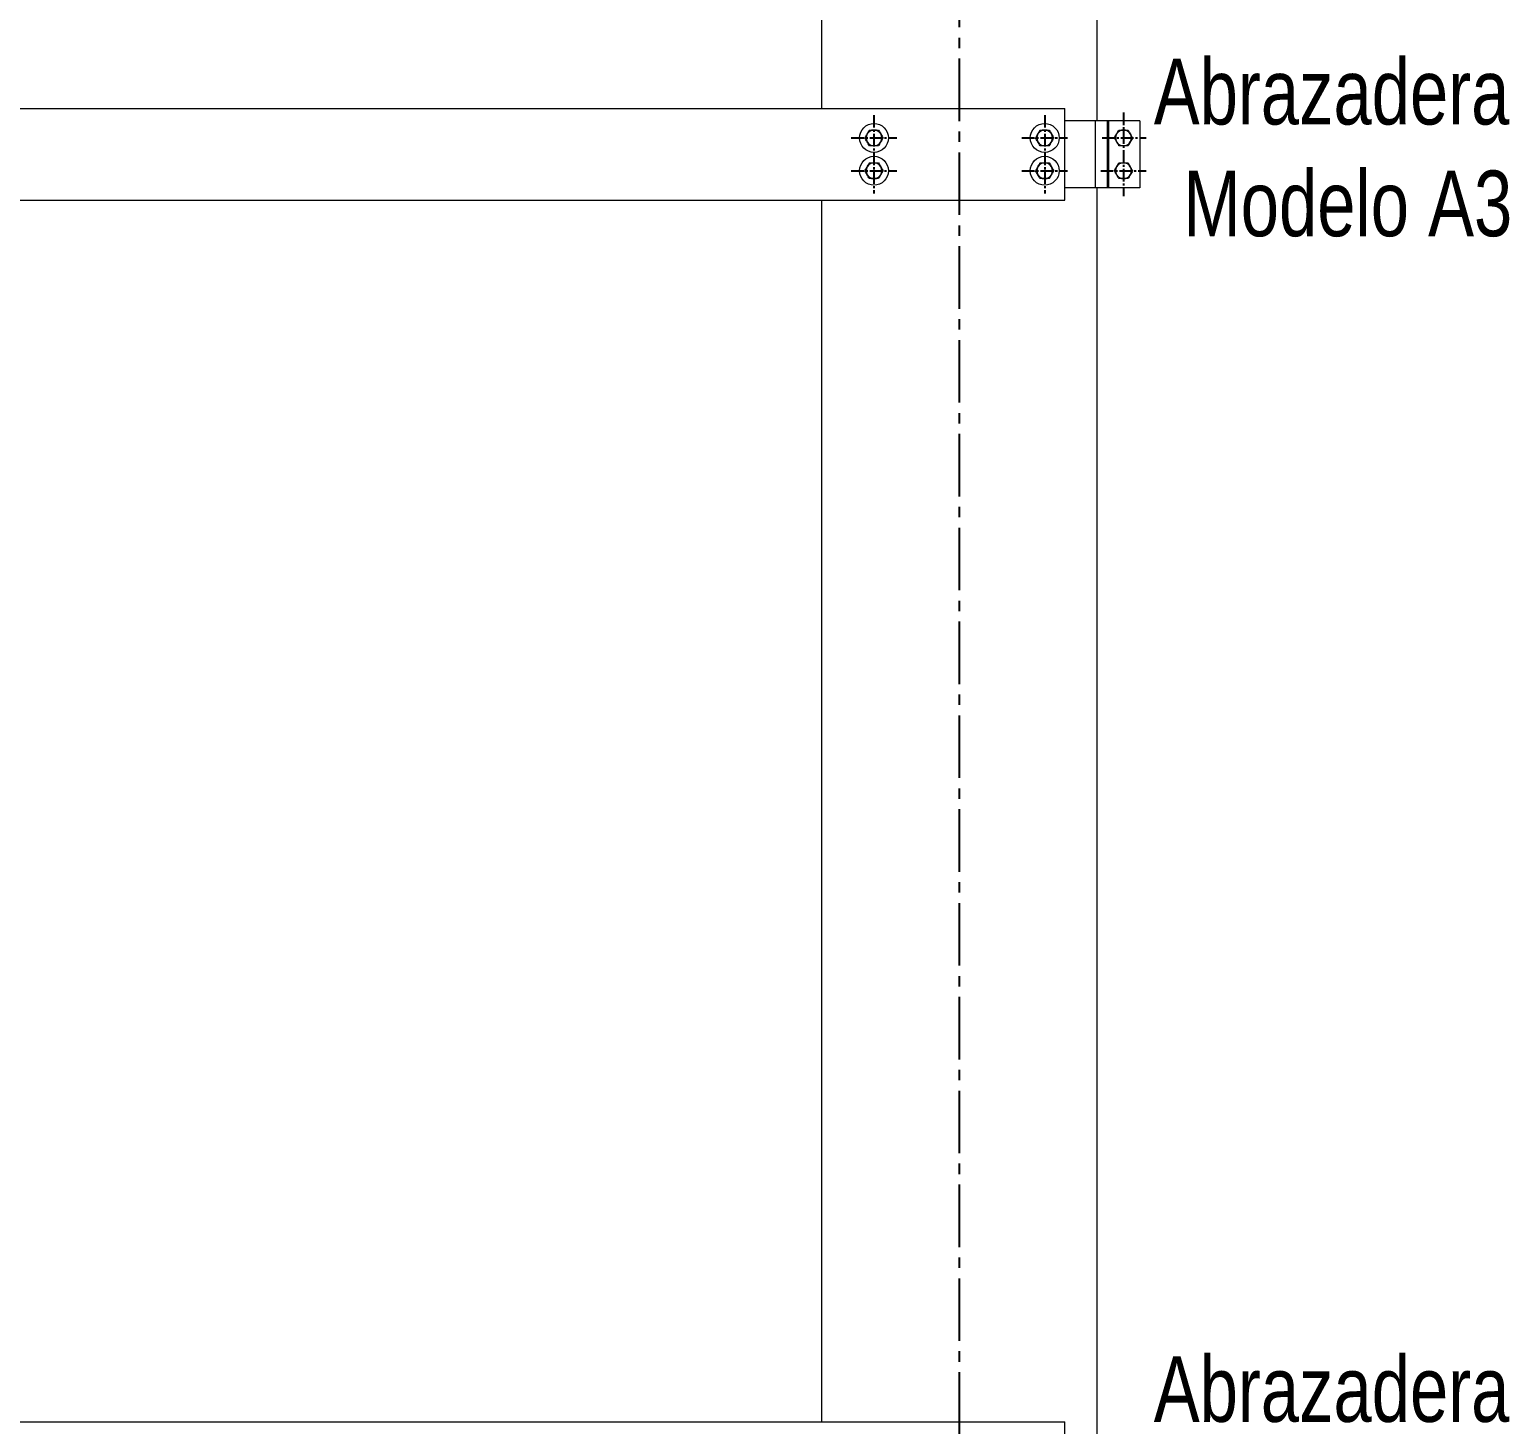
# Model space of a CAD drawing. Header units: millimetres. Extents: x 1587714 to 3094800, y -694377 to -413614.
# Drawn here: x 2031586 to 2033840, y -558164 to -556040 of the extents above; entities that cross this region are included whole.
import ezdxf
from ezdxf.enums import TextEntityAlignment as Align

# ---------------------------------------------------------------- set-up
doc = ezdxf.new("R2010")
doc.units = ezdxf.units.MM
doc.linetypes.add('CENTER2', pattern=[28.575, 19.05, -3.175, 3.175, -3.175])
for name, color, linetype in [('0_EJES', 1, 'CENTER2'), ('M0_EQUIPOS', 7, 'Continuous'), ('M2_PLBULONES', 2, 'Continuous'), ('M_DIM', 1, 'Continuous')]:
    doc.layers.add(name, color=color, linetype=linetype)
doc.styles.add('ARIAL', font='arial.ttf', dxfattribs={"width": 0.8})

msp = doc.modelspace()

# ---------------------------------------------------------------- linework, layer by layer
at = {"layer": '0_EJES', "ltscale": 5}
msp.add_line((2033002.082, -561179.822), (2033002.082, -549179.822), dxfattribs=at)
at = {"layer": '0_EJES'}
for p, q in [((2032872.0818, -556170.0945), (2032872.0818, -556289.5498)), ((2033132.0818, -556170.0945), (2033132.0818, -556289.5498)), ((2033252.0818, -556166.1793), (2033252.0818, -556293.465)), ((2032837.3541, -556204.8221), (2032906.8094, -556204.8221)), ((2033097.3541, -556204.8221), (2033166.8094, -556204.8221)), ((2033219.537, -556204.8221), (2033286.8094, -556204.8221)), ((2032837.3541, -556254.8221), (2032906.8094, -556254.8221)), ((2033097.3541, -556254.8221), (2033166.8094, -556254.8221)), ((2033217.3541, -556254.8221), (2033286.8094, -556254.8221))]:
    msp.add_line(p, q, dxfattribs=at)
at = {"layer": 'M0_EQUIPOS', "color": 1, "linetype": 'Continuous', "lineweight": 15}
for p, q in [((2032792.082, -555730.122), (2032792.082, -556159.822)), ((2033212.082, -556179.0221), (2033212.082, -555730.122)), ((2033212.0821, -556179.0221), (2033212.0821, -555730.122)), ((2033212.082, -558179.0221), (2033212.082, -556280.6221)), ((2033212.0821, -558179.0221), (2033212.0821, -556280.6221)), ((2032792.082, -556299.822), (2032792.082, -558159.8219))]:
    msp.add_line(p, q, dxfattribs=at)
at = {"layer": 'M0_EQUIPOS', "linetype": 'Continuous', "lineweight": 15}
for p, q in [((2031137.082, -556159.822), (2033162.9082, -556159.822)), ((2033162.9082, -556299.822), (2033162.9082, -556159.822)), ((2033209.1815, -556179.0221), (2033162.9082, -556179.0221)), ((2033209.1815, -556179.0221), (2033209.1815, -556280.6221)), ((2033227.0819, -556179.0221), (2033209.1815, -556179.0221)), ((2033227.0819, -556179.0221), (2033227.0819, -556280.6221)), ((2033229.3908, -556179.0221), (2033227.0819, -556179.0221)), ((2033229.3908, -556179.0221), (2033229.3908, -556280.6221)), ((2033277.0821, -556179.0221), (2033229.3908, -556179.0221)), ((2033277.0821, -556179.0221), (2033277.0821, -556280.6221)), ((2033209.1815, -556280.6221), (2033162.9082, -556280.6221)), ((2033227.0819, -556280.6221), (2033209.1815, -556280.6221)), ((2033229.3908, -556280.6221), (2033227.0819, -556280.6221)), ((2033277.0821, -556280.6221), (2033229.3908, -556280.6221)), ((2031137.082, -556299.822), (2033162.9082, -556299.822)), ((2031137.082, -558159.8219), (2033162.9082, -558159.8219)), ((2033162.9082, -558299.822), (2033162.9082, -558159.8219))]:
    msp.add_line(p, q, dxfattribs=at)
at = {"layer": 'M2_PLBULONES', "linetype": 'Continuous', "lineweight": 15}
for centre in [(2032872.0818, -556204.8221), (2033132.0818, -556204.8221), (2032872.0818, -556254.8221), (2033132.0818, -556254.8221)]:
    msp.add_circle(centre, 22, dxfattribs=at)
for centre, start, end in [((2032872.0818, -556204.8221), 150, 210), ((2032872.0818, -556204.8221), 90, 150), ((2032872.0818, -556204.8221), 30, 90), ((2032872.0818, -556204.8221), 330, 30), ((2033132.0818, -556204.8221), 150, 210), ((2033132.0818, -556204.8221), 90, 150), ((2033132.0818, -556204.8221), 30, 90), ((2033132.0818, -556204.8221), 330, 30), ((2033252.0818, -556204.8221), 150, 210), ((2033252.0818, -556204.8221), 90, 150), ((2033252.0818, -556204.8221), 30, 90), ((2033252.0818, -556204.8221), 330, 30), ((2032872.0818, -556204.8221), 210, 270), ((2032872.0818, -556204.8221), 270, 330), ((2033132.0818, -556204.8221), 210, 270), ((2033132.0818, -556204.8221), 270, 330), ((2033252.0818, -556204.8221), 210, 270), ((2033252.0818, -556204.8221), 270, 330), ((2032872.0818, -556254.8221), 150, 210), ((2032872.0818, -556254.8221), 90, 150), ((2032872.0818, -556254.8221), 30, 90), ((2032872.0818, -556254.8221), 330, 30), ((2033132.0818, -556254.8221), 150, 210), ((2033132.0818, -556254.8221), 90, 150), ((2033132.0818, -556254.8221), 30, 90), ((2033132.0818, -556254.8221), 330, 30), ((2033252.0818, -556254.8221), 150, 210), ((2033252.0818, -556254.8221), 90, 150), ((2033252.0818, -556254.8221), 30, 90), ((2033252.0818, -556254.8221), 330, 30), ((2032872.0818, -556254.8221), 210, 270), ((2032872.0818, -556254.8221), 270, 330), ((2033132.0818, -556254.8221), 210, 270), ((2033132.0818, -556254.8221), 270, 330), ((2033252.0818, -556254.8221), 210, 270), ((2033252.0818, -556254.8221), 270, 330)]:
    msp.add_arc(centre, 12, start, end, dxfattribs=at)
for points, knots in [([(2032858.2255, -556204.8221), (2032859.1025, -556203.303), (2032860.2448, -556201.324), (2032861.4169, -556199.2938), (2032861.6892, -556198.8221)], [0, 0, 0, 0, 0.767651017, 1, 1, 1, 1]), ([(2032861.6892, -556210.8222), (2032861.6072, -556210.6799), (2032860.9861, -556209.6024), (2032859.8127, -556207.5724), (2032858.7578, -556205.7444), (2032858.2255, -556204.8221)], [0, 0, 0, 0, 0.070082601, 0.530819532, 1, 1, 1, 1]), ([(2032861.6892, -556198.8221), (2032862.1482, -556198.0274), (2032863.073, -556196.4261), (2032864.2271, -556194.4269), (2032864.9147, -556193.2357), (2032865.1535, -556192.822)], [0, 0, 0, 0, 0.391388351, 0.788644214, 1, 1, 1, 1]), ([(2032865.1535, -556192.822), (2032866.2787, -556192.822), (2032868.5498, -556192.822), (2032870.8975, -556192.822), (2032872.0819, -556192.822)], [0, 0, 0, 0, 0.4954804214, 1, 1, 1, 1]), ([(2032872.0819, -556192.822), (2032872.2461, -556192.822), (2032873.4897, -556192.822), (2032875.8345, -556192.822), (2032877.945, -556192.822), (2032879.0099, -556192.822)], [0, 0, 0, 0, 0.070077254, 0.530801587, 1, 1, 1, 1]), ([(2032879.0099, -556192.822), (2032879.5724, -556193.7965), (2032880.7078, -556195.7634), (2032881.8818, -556197.7963), (2032882.4741, -556198.8221)], [0, 0, 0, 0, 0.495460234, 1, 1, 1, 1]), ([(2032882.4741, -556198.8221), (2032882.5563, -556198.9643), (2032883.1784, -556200.0412), (2032884.3503, -556202.0721), (2032885.4058, -556203.8998), (2032885.9383, -556204.8221)], [0, 0, 0, 0, 0.070114221, 0.530773169, 1, 1, 1, 1]), ([(2032885.9383, -556204.8221), (2032885.6994, -556205.2358), (2032885.0176, -556206.4159), (2032883.8641, -556208.4149), (2032882.9395, -556210.0162), (2032882.4741, -556210.8222)], [0, 0, 0, 0, 0.211389249, 0.603078359, 1, 1, 1, 1]), ([(2033118.2257, -556204.8221), (2033119.1027, -556203.303), (2033120.2451, -556201.324), (2033121.4171, -556199.2938), (2033121.6895, -556198.8221)], [0, 0, 0, 0, 0.767651017, 1, 1, 1, 1]), ([(2033121.6895, -556210.8222), (2033121.6075, -556210.6799), (2033120.9863, -556209.6024), (2033119.8129, -556207.5724), (2033118.758, -556205.7444), (2033118.2257, -556204.8221)], [0, 0, 0, 0, 0.070082601, 0.530819532, 1, 1, 1, 1]), ([(2033121.6895, -556198.8221), (2033122.1485, -556198.0274), (2033123.0733, -556196.4263), (2033124.2269, -556194.4268), (2033124.9144, -556193.2357), (2033125.1532, -556192.822)], [0, 0, 0, 0, 0.391401395, 0.788637169, 1, 1, 1, 1]), ([(2033125.1532, -556192.822), (2033126.2786, -556192.822), (2033128.5497, -556192.822), (2033130.8974, -556192.822), (2033132.0817, -556192.822)], [0, 0, 0, 0, 0.495547284, 1, 1, 1, 1]), ([(2033132.0817, -556192.822), (2033132.246, -556192.822), (2033133.4896, -556192.822), (2033135.8345, -556192.822), (2033137.9451, -556192.822), (2033139.0101, -556192.822)], [0, 0, 0, 0, 0.070140426, 0.530766671, 1, 1, 1, 1]), ([(2033139.0101, -556192.822), (2033139.5724, -556193.7965), (2033140.7075, -556195.7635), (2033141.8815, -556197.7964), (2033142.4739, -556198.8221)], [0, 0, 0, 0, 0.4954435542, 1, 1, 1, 1]), ([(2033142.4739, -556198.8221), (2033142.5562, -556198.9643), (2033143.1793, -556200.0406), (2033144.3496, -556202.0725), (2033145.4056, -556203.8999), (2033145.9386, -556204.8221)], [0, 0, 0, 0, 0.07014584, 0.53075573, 1, 1, 1, 1]), ([(2033145.9386, -556204.8221), (2033145.6994, -556205.2358), (2033145.0172, -556206.4157), (2033143.8639, -556208.4149), (2033142.9393, -556210.0162), (2033142.4739, -556210.8222)], [0, 0, 0, 0, 0.211415113, 0.603091377, 1, 1, 1, 1]), ([(2033238.2256, -556204.8221), (2033238.788, -556203.8476), (2033239.923, -556201.8807), (2033241.097, -556199.8478), (2033241.6894, -556198.8221)], [0, 0, 0, 0, 0.4954435542, 1, 1, 1, 1]), ([(2033241.6894, -556210.8222), (2033241.417, -556210.3504), (2033240.2451, -556208.32), (2033239.1026, -556206.3412), (2033238.2256, -556204.8221)], [0, 0, 0, 0, 0.232378241, 1, 1, 1, 1]), ([(2033241.6894, -556198.8221), (2033241.7714, -556198.6798), (2033242.3925, -556197.6024), (2033243.5661, -556195.5725), (2033244.6209, -556193.7444), (2033245.1531, -556192.822)], [0, 0, 0, 0, 0.070082645, 0.530790632, 1, 1, 1, 1]), ([(2033245.1531, -556192.822), (2033246.2785, -556192.822), (2033248.5496, -556192.822), (2033250.8973, -556192.822), (2033252.0816, -556192.822)], [0, 0, 0, 0, 0.495547284, 1, 1, 1, 1]), ([(2033252.0816, -556192.822), (2033252.2459, -556192.822), (2033253.4895, -556192.822), (2033255.8344, -556192.822), (2033257.9449, -556192.822), (2033259.01, -556192.822)], [0, 0, 0, 0, 0.070140426, 0.530766671, 1, 1, 1, 1]), ([(2033259.01, -556192.822), (2033259.8869, -556194.3412), (2033261.0293, -556196.3201), (2033262.2014, -556198.3504), (2033262.4737, -556198.8221)], [0, 0, 0, 0, 0.767651017, 1, 1, 1, 1]), ([(2033262.4737, -556198.8221), (2033262.9327, -556199.6168), (2033263.8574, -556201.2182), (2033265.0121, -556203.2172), (2033265.6997, -556204.4085), (2033265.9384, -556204.8221)], [0, 0, 0, 0, 0.391375303, 0.788651259, 1, 1, 1, 1]), ([(2033265.9384, -556204.8221), (2033265.3757, -556205.7965), (2033264.2399, -556207.7632), (2033263.066, -556209.7963), (2033262.4737, -556210.8222)], [0, 0, 0, 0, 0.4954479665, 1, 1, 1, 1]), ([(2032865.1535, -556216.822), (2032864.5909, -556215.8476), (2032863.4555, -556213.8808), (2032862.2816, -556211.8479), (2032861.6892, -556210.8222)], [0, 0, 0, 0, 0.495445786, 1, 1, 1, 1]), ([(2032872.0819, -556216.822), (2032871.9176, -556216.822), (2032870.6739, -556216.822), (2032868.3291, -556216.822), (2032866.2185, -556216.822), (2032865.1535, -556216.822)], [0, 0, 0, 0, 0.070140426, 0.530766671, 1, 1, 1, 1]), ([(2032879.0099, -556216.822), (2032877.8848, -556216.822), (2032875.6139, -556216.822), (2032873.2664, -556216.822), (2032872.0819, -556216.822)], [0, 0, 0, 0, 0.495447056, 1, 1, 1, 1]), ([(2032882.4741, -556210.8222), (2032882.2018, -556211.2939), (2032881.0297, -556213.3241), (2032879.8871, -556215.3029), (2032879.0099, -556216.822)], [0, 0, 0, 0, 0.232347945, 1, 1, 1, 1]), ([(2033125.1532, -556216.822), (2033124.5909, -556215.8475), (2033123.4558, -556213.8807), (2033122.2818, -556211.8479), (2033121.6895, -556210.8222)], [0, 0, 0, 0, 0.495429104, 1, 1, 1, 1]), ([(2033132.0817, -556216.822), (2033131.9173, -556216.822), (2033130.6737, -556216.822), (2033128.3288, -556216.822), (2033126.2183, -556216.822), (2033125.1532, -556216.822)], [0, 0, 0, 0, 0.070140426, 0.530766671, 1, 1, 1, 1]), ([(2033139.0101, -556216.822), (2033137.885, -556216.822), (2033135.614, -556216.822), (2033133.2663, -556216.822), (2033132.0817, -556216.822)], [0, 0, 0, 0, 0.495413559, 1, 1, 1, 1]), ([(2033142.4739, -556210.8222), (2033142.2015, -556211.2939), (2033141.0295, -556213.324), (2033139.8871, -556215.3029), (2033139.0101, -556216.822)], [0, 0, 0, 0, 0.232355693, 1, 1, 1, 1]), ([(2033245.1531, -556216.822), (2033244.9143, -556216.4084), (2033244.233, -556215.2283), (2033243.0793, -556213.2295), (2033242.1547, -556211.6281), (2033241.6894, -556210.8222)], [0, 0, 0, 0, 0.211341009, 0.603054079, 1, 1, 1, 1]), ([(2033252.0816, -556216.822), (2033251.9175, -556216.822), (2033250.6739, -556216.822), (2033248.329, -556216.822), (2033246.2182, -556216.822), (2033245.1531, -556216.822)], [0, 0, 0, 0, 0.070004822, 0.530766367, 1, 1, 1, 1]), ([(2033259.01, -556216.822), (2033257.8849, -556216.822), (2033255.6138, -556216.822), (2033253.2662, -556216.822), (2033252.0816, -556216.822)], [0, 0, 0, 0, 0.495413559, 1, 1, 1, 1]), ([(2033262.4737, -556210.8222), (2033262.3917, -556210.9643), (2033261.7704, -556212.0416), (2033260.5973, -556214.0717), (2033259.5423, -556215.8997), (2033259.01, -556216.822)], [0, 0, 0, 0, 0.070055281, 0.530805748, 1, 1, 1, 1]), ([(2032858.2255, -556254.8221), (2032859.1025, -556253.303), (2032860.245, -556251.3242), (2032861.4169, -556249.2938), (2032861.6892, -556248.822)], [0, 0, 0, 0, 0.767621759, 1, 1, 1, 1]), ([(2032861.6892, -556248.822), (2032862.1482, -556248.0274), (2032863.073, -556246.4261), (2032864.2271, -556244.4268), (2032864.9147, -556243.2356), (2032865.1535, -556242.822)], [0, 0, 0, 0, 0.391388351, 0.788644214, 1, 1, 1, 1]), ([(2032865.1535, -556242.822), (2032866.2787, -556242.822), (2032868.5498, -556242.822), (2032870.8975, -556242.822), (2032872.0819, -556242.822)], [0, 0, 0, 0, 0.4954804214, 1, 1, 1, 1]), ([(2032872.0819, -556242.822), (2032872.2461, -556242.822), (2032873.4897, -556242.822), (2032875.8345, -556242.822), (2032877.945, -556242.822), (2032879.0099, -556242.822)], [0, 0, 0, 0, 0.070077254, 0.530801587, 1, 1, 1, 1]), ([(2032879.0099, -556242.822), (2032879.5724, -556243.7965), (2032880.7078, -556245.7633), (2032881.8818, -556247.7963), (2032882.4741, -556248.822)], [0, 0, 0, 0, 0.495460234, 1, 1, 1, 1]), ([(2032882.4741, -556248.822), (2032882.5563, -556248.9643), (2032883.1784, -556250.0411), (2032884.3503, -556252.072), (2032885.4058, -556253.8998), (2032885.9383, -556254.8221)], [0, 0, 0, 0, 0.070114221, 0.530773169, 1, 1, 1, 1]), ([(2033118.2257, -556254.8221), (2033119.1027, -556253.303), (2033120.2452, -556251.3242), (2033121.4172, -556249.2938), (2033121.6895, -556248.822)], [0, 0, 0, 0, 0.767621759, 1, 1, 1, 1]), ([(2033121.6895, -556248.822), (2033122.1485, -556248.0274), (2033123.0733, -556246.4262), (2033124.2269, -556244.4267), (2033124.9144, -556243.2356), (2033125.1532, -556242.822)], [0, 0, 0, 0, 0.391401395, 0.788637169, 1, 1, 1, 1]), ([(2033125.1532, -556242.822), (2033126.2786, -556242.822), (2033128.5497, -556242.822), (2033130.8974, -556242.822), (2033132.0817, -556242.822)], [0, 0, 0, 0, 0.495547284, 1, 1, 1, 1]), ([(2033132.0817, -556242.822), (2033132.246, -556242.822), (2033133.4896, -556242.822), (2033135.8345, -556242.822), (2033137.9451, -556242.822), (2033139.0101, -556242.822)], [0, 0, 0, 0, 0.070140426, 0.530766671, 1, 1, 1, 1]), ([(2033139.0101, -556242.822), (2033139.5724, -556243.7965), (2033140.7075, -556245.7634), (2033141.8815, -556247.7963), (2033142.4739, -556248.822)], [0, 0, 0, 0, 0.4954435542, 1, 1, 1, 1]), ([(2033142.4739, -556248.822), (2033142.5562, -556248.9643), (2033143.1793, -556250.0406), (2033144.3496, -556252.0725), (2033145.4056, -556253.8999), (2033145.9386, -556254.8221)], [0, 0, 0, 0, 0.07014584, 0.53075573, 1, 1, 1, 1]), ([(2033238.2256, -556254.8221), (2033238.788, -556253.8477), (2033239.9231, -556251.8808), (2033241.097, -556249.8478), (2033241.6894, -556248.822)], [0, 0, 0, 0, 0.4954146, 1, 1, 1, 1]), ([(2033241.6894, -556248.822), (2033241.7714, -556248.6798), (2033242.3925, -556247.6024), (2033243.5661, -556245.5725), (2033244.6209, -556243.7444), (2033245.1531, -556242.822)], [0, 0, 0, 0, 0.070082645, 0.530790632, 1, 1, 1, 1]), ([(2033245.1531, -556242.822), (2033246.2785, -556242.822), (2033248.5496, -556242.822), (2033250.8973, -556242.822), (2033252.0816, -556242.822)], [0, 0, 0, 0, 0.495547284, 1, 1, 1, 1]), ([(2033252.0816, -556242.822), (2033252.2459, -556242.822), (2033253.4895, -556242.822), (2033255.8344, -556242.822), (2033257.9449, -556242.822), (2033259.01, -556242.822)], [0, 0, 0, 0, 0.070140426, 0.530766671, 1, 1, 1, 1]), ([(2033259.01, -556242.822), (2033259.8869, -556244.3411), (2033261.0293, -556246.3201), (2033262.2014, -556248.3503), (2033262.4737, -556248.822)], [0, 0, 0, 0, 0.767651017, 1, 1, 1, 1]), ([(2033262.4737, -556248.822), (2033262.9327, -556249.6167), (2033263.8574, -556251.2181), (2033265.0121, -556253.2172), (2033265.6997, -556254.4084), (2033265.9384, -556254.8221)], [0, 0, 0, 0, 0.391375303, 0.788651259, 1, 1, 1, 1]), ([(2032861.6892, -556260.8221), (2032861.6072, -556260.6799), (2032860.9862, -556259.6024), (2032859.8125, -556257.5725), (2032858.7577, -556255.7445), (2032858.2255, -556254.8221)], [0, 0, 0, 0, 0.070082645, 0.530790632, 1, 1, 1, 1]), ([(2032865.1535, -556266.8222), (2032864.5909, -556265.8477), (2032863.4556, -556263.8808), (2032862.2816, -556261.8478), (2032861.6892, -556260.8221)], [0, 0, 0, 0, 0.495460234, 1, 1, 1, 1]), ([(2032872.0819, -556266.8222), (2032871.9176, -556266.8222), (2032870.6739, -556266.8222), (2032868.3291, -556266.8222), (2032866.2185, -556266.8222), (2032865.1535, -556266.8222)], [0, 0, 0, 0, 0.070140426, 0.530766671, 1, 1, 1, 1]), ([(2032879.0099, -556266.8222), (2032877.8848, -556266.8222), (2032875.6139, -556266.8222), (2032873.2664, -556266.8222), (2032872.0819, -556266.8222)], [0, 0, 0, 0, 0.495447056, 1, 1, 1, 1]), ([(2032882.4741, -556260.8221), (2032882.2018, -556261.2938), (2032881.0297, -556263.3241), (2032879.887, -556265.303), (2032879.0099, -556266.8222)], [0, 0, 0, 0, 0.232341236, 1, 1, 1, 1]), ([(2032885.9383, -556254.8221), (2032885.6994, -556255.2357), (2032885.0176, -556256.4158), (2032883.8641, -556258.4148), (2032882.9395, -556260.0161), (2032882.4741, -556260.8221)], [0, 0, 0, 0, 0.211389249, 0.603078359, 1, 1, 1, 1]), ([(2033121.6895, -556260.8221), (2033121.6075, -556260.6799), (2033120.9864, -556259.6024), (2033119.8128, -556257.5725), (2033118.758, -556255.7445), (2033118.2257, -556254.8221)], [0, 0, 0, 0, 0.070082645, 0.530790632, 1, 1, 1, 1]), ([(2033125.1532, -556266.8222), (2033124.5909, -556265.8477), (2033123.4559, -556263.8807), (2033122.2818, -556261.8478), (2033121.6895, -556260.8221)], [0, 0, 0, 0, 0.4954435542, 1, 1, 1, 1]), ([(2033132.0817, -556266.8222), (2033131.9173, -556266.8222), (2033130.6737, -556266.8222), (2033128.3288, -556266.8222), (2033126.2183, -556266.8222), (2033125.1532, -556266.8222)], [0, 0, 0, 0, 0.070140426, 0.530766671, 1, 1, 1, 1]), ([(2033139.0101, -556266.8222), (2033137.885, -556266.8222), (2033135.614, -556266.8222), (2033133.2663, -556266.8222), (2033132.0817, -556266.8222)], [0, 0, 0, 0, 0.495413559, 1, 1, 1, 1]), ([(2033142.4739, -556260.8221), (2033142.2015, -556261.2938), (2033141.0294, -556263.3241), (2033139.8871, -556265.303), (2033139.0101, -556266.8222)], [0, 0, 0, 0, 0.232348983, 1, 1, 1, 1]), ([(2033145.9386, -556254.8221), (2033145.6994, -556255.2357), (2033145.0172, -556256.4157), (2033143.8639, -556258.4149), (2033142.9393, -556260.0162), (2033142.4739, -556260.8221)], [0, 0, 0, 0, 0.211415113, 0.603091377, 1, 1, 1, 1]), ([(2033241.6894, -556260.8221), (2033241.417, -556260.3503), (2033240.2451, -556258.32), (2033239.1026, -556256.3411), (2033238.2256, -556254.8221)], [0, 0, 0, 0, 0.232378241, 1, 1, 1, 1]), ([(2033245.1531, -556266.8222), (2033244.9143, -556266.4085), (2033244.233, -556265.2282), (2033243.0793, -556263.2294), (2033242.1547, -556261.6281), (2033241.6894, -556260.8221)], [0, 0, 0, 0, 0.2113633971, 0.6030653472, 1, 1, 1, 1]), ([(2033252.0816, -556266.8222), (2033251.9175, -556266.8222), (2033250.6739, -556266.8222), (2033248.329, -556266.8222), (2033246.2182, -556266.8222), (2033245.1531, -556266.8222)], [0, 0, 0, 0, 0.070004822, 0.530766367, 1, 1, 1, 1]), ([(2033259.01, -556266.8222), (2033257.8849, -556266.8222), (2033255.6138, -556266.8222), (2033253.2662, -556266.8222), (2033252.0816, -556266.8222)], [0, 0, 0, 0, 0.495413559, 1, 1, 1, 1]), ([(2033262.4737, -556260.8221), (2033262.3917, -556260.9644), (2033261.7706, -556262.0418), (2033260.597, -556264.0717), (2033259.5422, -556265.8998), (2033259.01, -556266.8222)], [0, 0, 0, 0, 0.070082645, 0.530790632, 1, 1, 1, 1]), ([(2033265.9384, -556254.8221), (2033265.3757, -556255.7965), (2033264.2399, -556257.7631), (2033263.066, -556259.7963), (2033262.4737, -556260.8221)], [0, 0, 0, 0, 0.4954479665, 1, 1, 1, 1])]:
    msp.add_open_spline(points, degree=3, knots=knots, dxfattribs=at)

# ---------------------------------------------------------------- texts
at = {"layer": 'M_DIM', "color": 6, "style": 'ARIAL', "width": 0.75}
for s, p in [('Abrazadera ', (2033583.6107, -556132.396)), ('Modelo A3', (2033593.7808, -556302.5701)), ('Abrazadera ', (2033583.6107, -558107.8757))]:
    msp.add_text(s, height=100, dxfattribs=at).set_placement(p, align=Align.MIDDLE)

doc.saveas('drawing.dxf')
